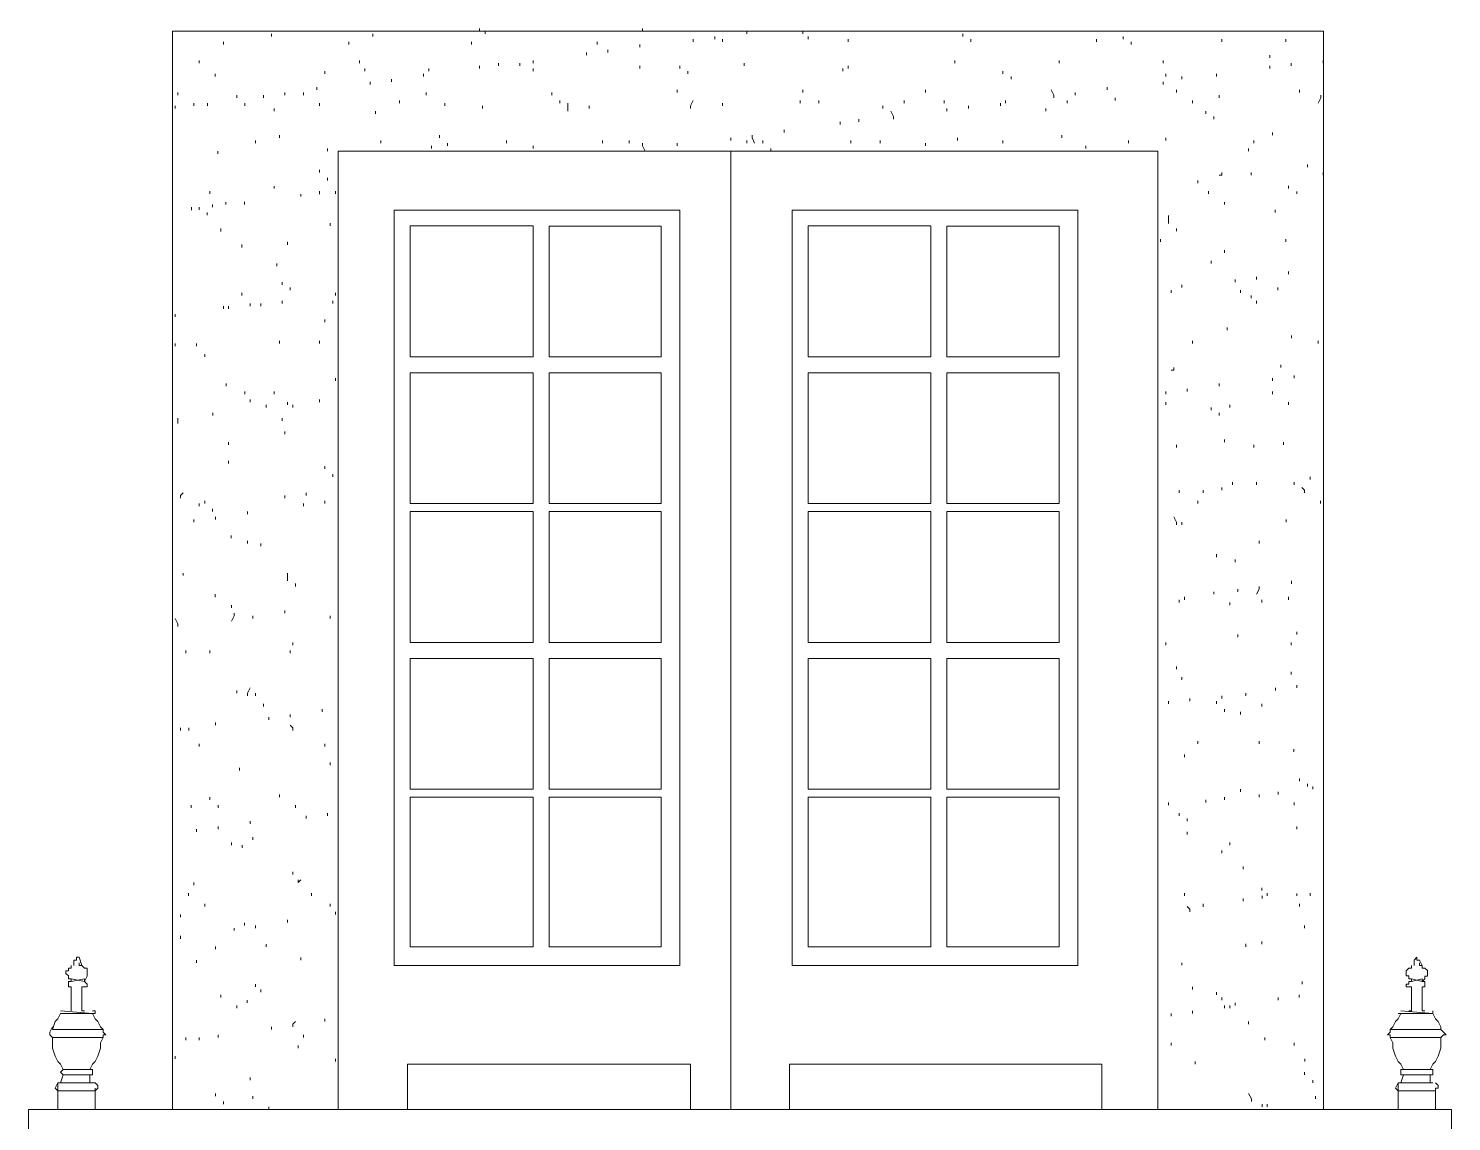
# Model space of a CAD drawing. Header units: millimetres. Extents: x -84511 to -57795, y -17083 to -534.
# Drawn here: x -79075 to -77047, y -7763 to -6206 of the extents above; entities that cross this region are included whole.
import ezdxf

# ---------------------------------------------------------------- set-up
doc = ezdxf.new("R2010")
doc.units = ezdxf.units.MM
doc.layers.add('A-POR-___-___-EXI', color=250, linetype='Continuous', lineweight=25)

msp = doc.modelspace()

# ---------------------------------------------------------------- linework, layer by layer
at = {"layer": 'A-POR-___-___-EXI', "color": 18, "lineweight": 9}
for p, q in [((-78728.5, -6217.1), (-78728.5, -6213.3)), ((-78584, -6217.1), (-78584, -6213.3)), ((-78431.8, -6209.4), (-78431.8, -6205.6)), ((-78424.1, -6213.3), (-78424.1, -6209.4)), ((-78199.7, -6209.5), (-78199.7, -6205.7)), ((-78127.5, -6224.7), (-78127.5, -6220.8)), ((-78097, -6220.8), (-78097, -6217.2)), ((-78085.7, -6224.7), (-78085.7, -6220.9)), ((-78051.4, -6213.3), (-78051.4, -6209.5)), ((-77971.5, -6213.2), (-77971.5, -6209.5)), ((-77964, -6220.9), (-77964, -6217.1)), ((-77906.9, -6224.7), (-77906.9, -6220.9)), ((-77743.3, -6217.1), (-77743.3, -6213.2)), ((-77731.9, -6224.7), (-77731.9, -6220.9)), ((-77553.1, -6224.7), (-77553.1, -6220.9)), ((-77515.1, -6220.9), (-77515.1, -6217.1)), ((-77374.3, -6224.7), (-77374.3, -6220.9)), ((-77283.1, -6224.7), (-77283.1, -6220.9)), ((-78796.9, -6228.6), (-78796.9, -6224.7)), ((-78618.2, -6228.6), (-78618.2, -6224.7)), ((-78443.3, -6228.6), (-78443.3, -6224.7)), ((-78279.7, -6243.8), (-78279.7, -6240)), ((-78264.5, -6228.6), (-78264.5, -6224.7)), ((-78249.2, -6240), (-78249.2, -6236.1)), ((-78203.6, -6232.3), (-78203.6, -6228.5)), ((-77503.7, -6228.5), (-77503.7, -6224.7)), ((-77305.9, -6247.5), (-77305.9, -6243.7)), ((-78831.2, -6255.2), (-78831.2, -6251.4)), ((-78602.9, -6255.2), (-78602.9, -6251.4)), ((-78595.3, -6266.5), (-78595.3, -6262.7)), ((-78504.1, -6266.5), (-78504.1, -6262.7)), ((-78431.8, -6262.8), (-78431.8, -6259)), ((-78405.2, -6259), (-78405.2, -6255.1)), ((-78374.7, -6258.9), (-78374.7, -6255.2)), ((-78355.7, -6255.1), (-78355.7, -6251.3)), ((-78355.7, -6266.5), (-78355.7, -6262.7)), ((-78203.6, -6262.7), (-78203.6, -6258.9)), ((-78146.5, -6262.8), (-78146.5, -6259)), ((-78055.2, -6258.9), (-78055.2, -6255.1)), ((-77914.5, -6266.5), (-77914.5, -6262.8)), ((-77906.9, -6262.7), (-77906.9, -6258.9)), ((-77754.8, -6255.1), (-77754.8, -6251.4)), ((-77606.4, -6255.1), (-77606.4, -6251.4)), ((-77458, -6255.1), (-77458, -6251.4)), ((-77305.9, -6262.8), (-77305.9, -6259)), ((-77275.5, -6259), (-77275.5, -6255.1)), ((-77229.9, -6255.1), (-77229.9, -6251.3)), ((-78808.4, -6274.2), (-78808.4, -6270.4)), ((-78652.4, -6270.4), (-78652.4, -6266.5)), ((-78587.8, -6285.6), (-78587.8, -6281.8)), ((-78557.3, -6281.8), (-78557.3, -6277.9)), ((-78511.7, -6274.1), (-78511.7, -6270.3)), ((-78135.1, -6270.3), (-78135.1, -6266.5)), ((-77686.3, -6270.3), (-77686.3, -6266.5)), ((-77674.8, -6278), (-77674.8, -6274.1)), ((-77458, -6285.6), (-77458, -6281.8)), ((-77454.2, -6274.1), (-77454.2, -6270.3)), ((-77431.5, -6277.9), (-77431.5, -6274.1)), ((-77381.9, -6274.1), (-77381.9, -6270.3)), ((-78861.6, -6300.8), (-78861.6, -6297)), ((-78777.9, -6304.6), (-78777.9, -6300.8)), ((-78739.9, -6304.6), (-78739.9, -6300.7)), ((-78709.5, -6300.7), (-78709.5, -6296.9)), ((-78682.8, -6300.8), (-78682.8, -6297)), ((-78663.9, -6293.2), (-78663.9, -6289.4)), ((-78507.9, -6300.8), (-78507.9, -6297)), ((-78329.1, -6300.8), (-78329.1, -6297)), ((-78150.3, -6297), (-78150.3, -6293.2)), ((-77971.5, -6297), (-77971.5, -6293.2)), ((-77796.5, -6297), (-77796.5, -6293.2)), ((-77583.5, -6300.7), (-77583.5, -6296.9)), ((-77537.9, -6293.2), (-77537.9, -6289.4)), ((-77526.5, -6308.3), (-77526.5, -6304.5)), ((-77439, -6297), (-77439, -6293.2)), ((-77378.2, -6304.5), (-77378.2, -6300.8)), ((-77264, -6297), (-77264, -6293.2)), ((-78865.5, -6319.7), (-78865.5, -6316)), ((-78838.8, -6316), (-78838.8, -6312.2)), ((-78819.7, -6316), (-78819.7, -6312.2)), ((-78766.5, -6316), (-78766.5, -6312.1)), ((-78724.7, -6323.6), (-78724.7, -6319.8)), ((-78660, -6316), (-78660, -6312.2)), ((-78580.1, -6327.4), (-78580.1, -6323.6)), ((-78545.8, -6312.1), (-78545.8, -6308.3)), ((-78481.2, -6316), (-78481.2, -6312.2)), ((-78428, -6319.8), (-78428, -6316)), ((-78317.7, -6312.1), (-78317.7, -6308.3)), ((-78275.8, -6319.8), (-78275.8, -6316)), ((-78085.7, -6315.9), (-78085.7, -6312.2)), ((-77975.3, -6312.2), (-77975.3, -6308.3)), ((-77948.7, -6312.2), (-77948.7, -6308.3)), ((-77857.4, -6319.8), (-77857.4, -6315.9)), ((-77827, -6312.2), (-77827, -6308.3)), ((-77769.9, -6312.2), (-77769.9, -6308.3)), ((-77766.1, -6323.6), (-77766.1, -6319.7)), ((-77735.6, -6319.7), (-77735.6, -6316)), ((-77690, -6316), (-77690, -6312.2)), ((-77682.5, -6312.2), (-77682.5, -6308.3)), ((-77625.4, -6323.6), (-77625.4, -6319.8)), ((-77594.9, -6312.2), (-77594.9, -6308.3)), ((-77416.1, -6312.2), (-77416.1, -6308.3)), ((-77397.1, -6327.4), (-77397.1, -6323.6)), ((-77918.3, -6342.7), (-77918.3, -6338.9)), ((-77891.6, -6338.9), (-77891.6, -6335)), ((-77385.8, -6335.1), (-77385.8, -6331.2)), ((-78751.3, -6369.3), (-78751.3, -6365.4)), ((-78717.1, -6361.6), (-78717.1, -6357.8)), ((-78572.5, -6369.3), (-78572.5, -6365.4)), ((-78488.9, -6361.6), (-78488.9, -6357.8)), ((-78393.8, -6369.3), (-78393.8, -6365.4)), ((-78256.8, -6369.2), (-78256.8, -6365.4)), ((-78218.7, -6369.3), (-78218.7, -6365.4)), ((-78074.2, -6365.5), (-78074.2, -6361.7)), ((-78051.4, -6369.2), (-78051.4, -6365.4)), ((-78028.6, -6369.2), (-78028.6, -6365.4)), ((-77998.2, -6354), (-77998.2, -6350.2)), ((-77903.1, -6369.2), (-77903.1, -6365.4)), ((-77861.3, -6369.3), (-77861.3, -6365.4)), ((-77750.9, -6365.4), (-77750.9, -6361.6)), ((-77686.3, -6369.3), (-77686.3, -6365.4)), ((-77602.6, -6361.6), (-77602.6, -6357.8)), ((-77507.5, -6369.3), (-77507.5, -6365.4)), ((-77454.3, -6365.4), (-77454.3, -6361.6)), ((-77328.7, -6369.3), (-77328.7, -6365.4)), ((-77302.1, -6357.8), (-77302.1, -6354.1)), ((-78804.6, -6384.4), (-78804.6, -6380.6)), ((-78648.6, -6380.6), (-78648.6, -6376.9)), ((-78500.2, -6376.9), (-78500.2, -6373.1)), ((-78477.4, -6373.1), (-78477.4, -6369.2)), ((-78355.7, -6376.9), (-78355.7, -6373.1)), ((-78150.3, -6373), (-78150.3, -6369.3)), ((-78017.1, -6380.7), (-78017.1, -6376.9)), ((-77796.5, -6373), (-77796.5, -6369.2)), ((-77568.3, -6376.9), (-77568.3, -6373)), ((-77336.4, -6380.7), (-77336.4, -6376.9)), ((-77252.6, -6403.5), (-77252.6, -6399.7)), ((-78660, -6411), (-78660, -6407.3)), ((-78648.5, -6422.5), (-78648.5, -6418.7)), ((-77408.5, -6426.3), (-77408.5, -6422.4)), ((-77332.5, -6414.9), (-77332.5, -6411)), ((-77229.9, -6414.9), (-77229.9, -6411)), ((-78816, -6441.5), (-78816, -6437.7)), ((-78724.7, -6433.9), (-78724.7, -6430.2)), ((-78686.7, -6445.3), (-78686.7, -6441.6)), ((-78660, -6441.6), (-78660, -6437.7)), ((-78637.2, -6441.5), (-78637.2, -6437.7)), ((-77393.3, -6441.5), (-77393.3, -6437.7)), ((-77279.3, -6433.9), (-77279.3, -6430.1)), ((-77267.8, -6441.5), (-77267.8, -6437.8)), ((-78842.5, -6464.4), (-78842.5, -6460.5)), ((-78831.2, -6464.3), (-78831.2, -6460.5)), ((-78812.2, -6460.5), (-78812.2, -6456.7)), ((-78793.2, -6456.7), (-78793.2, -6453)), ((-78766.6, -6456.7), (-78766.6, -6452.9)), ((-77370.5, -6456.7), (-77370.5, -6453)), ((-77298.3, -6468.1), (-77298.3, -6464.3)), ((-78819.8, -6471.9), (-78819.8, -6468.1)), ((-78644.8, -6487.1), (-78644.8, -6483.3)), ((-78800.7, -6494.8), (-78800.7, -6490.9)), ((-77461.9, -6509.9), (-77461.9, -6506.1)), ((-77438.9, -6494.7), (-77438.9, -6490.9)), ((-77283.1, -6509.9), (-77283.1, -6506.1)), ((-78770.4, -6517.6), (-78770.4, -6513.7)), ((-78705.6, -6513.8), (-78705.6, -6509.9)), ((-77370.5, -6525.2), (-77370.5, -6521.4)), ((-78869.2, -6548), (-78869.2, -6544.2)), ((-78720.8, -6544.2), (-78720.8, -6540.4)), ((-77389.5, -6540.5), (-77389.5, -6536.7)), ((-78713.3, -6570.8), (-78713.3, -6567)), ((-77355.3, -6567), (-77355.3, -6563.2)), ((-77324.9, -6563.2), (-77324.9, -6559.4)), ((-77279.3, -6555.7), (-77279.3, -6551.9)), ((-78770.4, -6586), (-78770.4, -6582.2)), ((-78701.8, -6578.5), (-78701.8, -6574.7)), ((-78637.2, -6586.1), (-78637.2, -6582.2)), ((-77446.6, -6582.2), (-77446.6, -6578.5)), ((-77431.4, -6574.7), (-77431.4, -6570.8)), ((-77347.7, -6582.2), (-77347.7, -6578.5)), ((-77332.5, -6589.9), (-77332.5, -6586.1)), ((-77294.5, -6578.5), (-77294.5, -6574.7)), ((-78796.9, -6605.1), (-78796.9, -6601.3)), ((-78789.4, -6605.1), (-78789.4, -6601.2)), ((-78758.9, -6601.2), (-78758.9, -6597.4)), ((-78743.7, -6601.3), (-78743.7, -6597.5)), ((-78713.3, -6597.4), (-78713.3, -6593.7)), ((-78640.9, -6597.5), (-78640.9, -6593.7)), ((-78865.5, -6616.5), (-78865.5, -6612.7)), ((-78652.4, -6624.1), (-78652.4, -6620.3)), ((-77366.7, -6635.5), (-77366.7, -6631.6)), ((-77275.4, -6646.9), (-77275.4, -6643.1)), ((-78865.5, -6658.3), (-78865.5, -6654.6)), ((-78835, -6658.3), (-78835, -6654.6)), ((-78823.5, -6673.5), (-78823.5, -6669.7)), ((-78717, -6654.6), (-78717, -6650.7)), ((-78660, -6654.6), (-78660, -6650.8)), ((-77416.1, -6654.6), (-77416.1, -6650.8)), ((-77237.4, -6654.6), (-77237.4, -6650.8)), ((-77290.6, -6688.7), (-77290.6, -6684.9)), ((-78637.2, -6707.7), (-78637.2, -6704)), ((-77302.1, -6707.8), (-77302.1, -6704)), ((-77271.6, -6704), (-77271.6, -6700.2)), ((-78793.1, -6715.4), (-78793.1, -6711.5)), ((-78766.5, -6726.8), (-78766.5, -6723)), ((-78724.6, -6726.8), (-78724.6, -6723)), ((-77454.2, -6726.8), (-77454.2, -6723)), ((-77423.8, -6723), (-77423.8, -6719.2)), ((-77378.1, -6715.4), (-77378.1, -6711.5)), ((-77302.1, -6726.8), (-77302.1, -6723)), ((-78758.9, -6738.2), (-78758.9, -6734.5)), ((-78736.1, -6745.8), (-78736.1, -6742)), ((-78705.6, -6742), (-78705.6, -6738.2)), ((-78698, -6745.8), (-78698, -6742)), ((-78660, -6738.2), (-78660, -6734.3)), ((-77454.2, -6742), (-77454.2, -6738.2)), ((-77389.5, -6749.6), (-77389.5, -6745.8)), ((-77362.9, -6745.8), (-77362.9, -6742)), ((-77279.3, -6742), (-77279.3, -6738.2)), ((-78812.1, -6757.3), (-78812.1, -6753.5)), ((-78713.3, -6764.8), (-78713.3, -6761)), ((-77378.2, -6757.2), (-77378.2, -6753.4)), ((-78709.5, -6783.9), (-78709.5, -6780.1)), ((-77370.5, -6795.3), (-77370.5, -6791.4)), ((-78789.4, -6799.1), (-78789.4, -6795.3)), ((-77439, -6802.9), (-77439, -6799.1)), ((-77328.7, -6802.9), (-77328.7, -6799)), ((-77286.8, -6799.1), (-77286.8, -6795.3)), ((-78789.4, -6825.7), (-78789.4, -6821.9)), ((-78652.4, -6833.3), (-78652.4, -6829.5)), ((-78633.4, -6818.1), (-78633.4, -6814.2)), ((-78641, -6844.7), (-78641, -6840.9)), ((-77359.1, -6856.2), (-77359.1, -6852.3)), ((-77324.9, -6856.2), (-77324.9, -6852.3)), ((-77271.6, -6856.1), (-77271.6, -6852.3)), ((-77248.8, -6848.5), (-77248.8, -6844.7)), ((-78709.5, -6875.2), (-78709.5, -6871.3)), ((-78679, -6871.3), (-78679, -6867.5)), ((-77435.3, -6867.5), (-77435.3, -6863.7)), ((-77401, -6867.5), (-77401, -6863.7)), ((-77374.3, -6863.7), (-77374.3, -6859.9)), ((-78831.2, -6886.5), (-78831.2, -6882.8)), ((-78823.5, -6882.8), (-78823.5, -6879)), ((-78812.2, -6894.1), (-78812.2, -6890.3)), ((-78682.8, -6886.5), (-78682.8, -6882.8)), ((-77408.6, -6882.8), (-77408.6, -6879)), ((-77233.7, -6882.8), (-77233.7, -6879)), ((-78838.8, -6909.4), (-78838.8, -6905.6)), ((-78808.3, -6905.6), (-78808.3, -6901.8)), ((-78762.7, -6898), (-78762.7, -6894.1)), ((-77431.4, -6913.1), (-77431.4, -6909.4)), ((-77283, -6909.3), (-77283, -6905.6)), ((-78785.6, -6932.2), (-78785.6, -6928.4)), ((-78762.7, -6939.8), (-78762.7, -6935.9)), ((-78743.7, -6943.6), (-78743.7, -6939.8)), ((-77321.1, -6939.8), (-77321.1, -6936)), ((-77382, -6958.9), (-77382, -6955)), ((-77355.4, -6966.4), (-77355.4, -6962.6)), ((-78854, -6985.4), (-78854, -6981.7)), ((-77275.4, -6996.9), (-77275.4, -6993)), ((-78808.4, -7015.9), (-78808.4, -7012)), ((-78694.3, -7000.7), (-78694.3, -6996.8)), ((-77385.8, -7012), (-77385.8, -7008.3)), ((-77351.5, -7008.3), (-77351.5, -7004.5)), ((-78785.5, -7031.1), (-78785.5, -7027.3)), ((-78709.4, -7038.7), (-78709.4, -7035)), ((-77435.2, -7023.5), (-77435.2, -7019.7)), ((-77427.6, -7019.7), (-77427.6, -7015.8)), ((-77362.9, -7027.3), (-77362.9, -7023.5)), ((-77317.3, -7023.5), (-77317.3, -7019.7)), ((-77279.3, -7019.7), (-77279.3, -7015.8)), ((-78755.1, -7046.3), (-78755.1, -7042.5)), ((-78644.8, -7046.3), (-78644.8, -7042.5)), ((-77351.6, -7072.9), (-77351.6, -7069.1)), ((-77267.8, -7069.1), (-77267.8, -7065.3)), ((-78850.2, -7095.7), (-78850.2, -7091.9)), ((-78816, -7095.7), (-78816, -7091.9)), ((-78701.8, -7095.7), (-78701.8, -7091.9)), ((-78698, -7084.4), (-78698, -7080.5)), ((-77454.2, -7084.4), (-77454.2, -7080.6)), ((-77275.5, -7084.4), (-77275.5, -7080.6)), ((-77439, -7118.5), (-77439, -7114.7)), ((-77431.5, -7133.8), (-77431.5, -7130)), ((-77275.5, -7126.2), (-77275.5, -7122.4)), ((-78777.9, -7152.8), (-78777.9, -7149)), ((-78751.3, -7156.6), (-78751.3, -7152.8)), ((-77374.3, -7160.5), (-77374.3, -7156.7)), ((-77340.1, -7156.7), (-77340.1, -7152.8)), ((-77298.2, -7149), (-77298.2, -7145.2)), ((-77267.8, -7145.2), (-77267.8, -7141.4)), ((-78739.9, -7171.8), (-78739.9, -7168.1)), ((-78656.2, -7179.5), (-78656.2, -7175.6)), ((-77450.4, -7168), (-77450.4, -7164.2)), ((-77419.9, -7164.2), (-77419.9, -7160.5)), ((-77382, -7168), (-77382, -7164.2)), ((-77370.5, -7179.5), (-77370.5, -7175.6)), ((-77317.3, -7171.8), (-77317.3, -7168)), ((-78808.3, -7198.5), (-78808.3, -7194.6)), ((-78732.2, -7190.8), (-78732.2, -7187.1)), ((-78701.8, -7187.1), (-78701.8, -7183.3)), ((-77347.7, -7183.3), (-77347.7, -7179.5)), ((-78857.8, -7206.1), (-78857.8, -7202.3)), ((-78846.3, -7206.1), (-78846.3, -7202.3)), ((-78831.2, -7228.9), (-78831.2, -7225)), ((-78652.4, -7228.9), (-78652.4, -7225)), ((-77408.6, -7225.1), (-77408.6, -7221.3)), ((-77321.1, -7225.1), (-77321.1, -7221.3)), ((-77271.7, -7236.4), (-77271.7, -7232.7)), ((-77229.8, -7225.1), (-77229.8, -7221.3)), ((-78644.8, -7255.5), (-78644.8, -7251.7)), ((-77427.6, -7244.1), (-77427.6, -7240.3)), ((-78774.1, -7263.1), (-78774.1, -7259.4)), ((-78633.4, -7266.9), (-78633.4, -7263.1)), ((-77264, -7278.3), (-77264, -7274.5)), ((-78717.1, -7301.1), (-78717.1, -7297.3)), ((-77347.7, -7293.5), (-77347.7, -7289.7)), ((-77321.1, -7301.2), (-77321.1, -7297.3)), ((-77294.4, -7297.4), (-77294.4, -7293.5)), ((-77252.6, -7286), (-77252.6, -7282.2)), ((-77245, -7289.7), (-77245, -7286)), ((-78842.7, -7316.3), (-78842.7, -7312.5)), ((-78816, -7305), (-78816, -7301.2)), ((-78804.5, -7316.3), (-78804.5, -7312.6)), ((-77450.4, -7312.5), (-77450.4, -7308.8)), ((-77397.1, -7308.8), (-77397.1, -7305)), ((-77370.5, -7305), (-77370.5, -7301.2)), ((-77271.6, -7312.5), (-77271.6, -7308.8)), ((-78758.9, -7339.1), (-78758.9, -7335.4)), ((-78679, -7331.6), (-78679, -7327.8)), ((-78648.6, -7327.8), (-78648.6, -7324)), ((-77435.3, -7327.8), (-77435.3, -7324)), ((-77423.8, -7335.4), (-77423.8, -7331.6)), ((-78835, -7350.6), (-78835, -7346.8)), ((-78804.5, -7346.8), (-78804.5, -7343)), ((-78755.1, -7362.1), (-78755.1, -7358.2)), ((-77423.8, -7354.4), (-77423.8, -7350.6)), ((-77267.8, -7346.8), (-77267.8, -7343)), ((-78785.5, -7369.7), (-78785.5, -7365.9)), ((-78770.3, -7373.4), (-78770.3, -7369.6)), ((-77374.3, -7381.1), (-77374.3, -7377.2)), ((-77362.9, -7369.6), (-77362.9, -7365.8)), ((-78698, -7411.5), (-78698, -7407.7)), ((-77343.9, -7403.8), (-77343.9, -7400.1)), ((-78846.4, -7441.9), (-78846.4, -7438.1)), ((-78838.8, -7426.7), (-78838.8, -7422.9)), ((-78671.5, -7441.9), (-78671.5, -7438.1)), ((-77427.6, -7441.9), (-77427.6, -7438)), ((-77317.3, -7434.3), (-77317.3, -7430.5)), ((-77309.7, -7441.8), (-77309.7, -7438.1)), ((-77267.8, -7441.8), (-77267.8, -7438.2)), ((-77248.8, -7441.9), (-77248.8, -7438)), ((-78823.5, -7457.1), (-78823.5, -7453.3)), ((-78644.8, -7457.1), (-78644.8, -7453.3)), ((-77401, -7457.2), (-77401, -7453.3)), ((-77343.9, -7449.5), (-77343.9, -7445.7)), ((-77317.2, -7445.7), (-77317.2, -7441.8)), ((-77264, -7457.1), (-77264, -7453.3)), ((-78869.3, -7464.7), (-78869.3, -7461)), ((-78857.8, -7472.3), (-78857.8, -7468.5)), ((-78766.6, -7483.8), (-78766.6, -7480)), ((-78705.6, -7479.9), (-78705.6, -7476.1)), ((-78637.2, -7468.5), (-78637.2, -7464.7)), ((-78857.8, -7502.8), (-78857.8, -7498.9)), ((-78781.7, -7491.3), (-78781.7, -7487.6)), ((-78751.2, -7487.6), (-78751.2, -7483.8)), ((-77256.5, -7487.6), (-77256.5, -7483.8)), ((-78808.3, -7517.9), (-78808.3, -7514.1)), ((-78736.1, -7514.2), (-78736.1, -7510.4)), ((-77340.1, -7514.2), (-77340.1, -7510.3)), ((-77317.3, -7510.4), (-77317.3, -7506.6)), ((-78835, -7537), (-78835, -7533.2)), ((-78686.7, -7533.2), (-78686.7, -7529.4)), ((-77431.4, -7540.7), (-77431.4, -7537)), ((-79013.7, -7563.6), (-79013.7, -7559.8)), ((-77104.3, -7563.6), (-77104.3, -7559.8)), ((-78751.3, -7571.2), (-78751.3, -7567.4)), ((-78743.7, -7578.8), (-78743.7, -7575)), ((-77416.2, -7575.1), (-77416.2, -7571.3)), ((-77382, -7582.7), (-77382, -7578.9)), ((-77260.2, -7567.4), (-77260.2, -7563.6)), ((-78800.7, -7586.4), (-78800.7, -7582.6)), ((-78777.9, -7601.6), (-78777.9, -7597.8)), ((-78762.8, -7594), (-78762.8, -7590.2)), ((-77374.3, -7590.2), (-77374.3, -7586.5)), ((-77370.5, -7601.6), (-77370.5, -7597.8)), ((-77362.9, -7601.6), (-77362.9, -7597.8)), ((-77355.4, -7597.8), (-77355.4, -7594)), ((-77294.4, -7590.2), (-77294.4, -7586.5)), ((-77264.1, -7586.5), (-77264.1, -7582.7)), ((-78652.3, -7620.6), (-78652.3, -7616.8)), ((-77446.6, -7613.1), (-77446.6, -7609.3)), ((-77416.2, -7609.3), (-77416.2, -7605.5)), ((-77336.3, -7624.5), (-77336.3, -7620.7)), ((-78804.5, -7643.4), (-78804.5, -7639.6)), ((-78728.4, -7632.1), (-78728.4, -7628.3)), ((-78682.9, -7643.5), (-78682.9, -7639.6)), ((-78869.3, -7658.7), (-78869.3, -7654.9)), ((-78850.2, -7647.3), (-78850.2, -7643.4)), ((-78831.2, -7647.3), (-78831.2, -7643.5)), ((-78690.5, -7658.7), (-78690.5, -7654.9)), ((-77446.6, -7654.9), (-77446.6, -7651.1)), ((-77313.4, -7647.3), (-77313.4, -7643.4)), ((-77271.6, -7654.9), (-77271.6, -7651.1)), ((-78865.4, -7673.9), (-78865.4, -7670.1)), ((-78637.2, -7677.7), (-78637.2, -7673.9)), ((-77412.3, -7681.5), (-77412.3, -7677.8)), ((-77256.4, -7677.8), (-77256.4, -7674)), ((-78758.9, -7704.4), (-78758.9, -7700.5)), ((-77256.5, -7696.7), (-77256.5, -7692.9)), ((-78808.3, -7727.2), (-78808.3, -7723.3)), ((-77245, -7708.2), (-77245, -7704.4)), ((-78796.9, -7738.6), (-78796.9, -7734.8)), ((-78755.1, -7731), (-78755.1, -7727.1)), ((-78732.3, -7746.2), (-78732.3, -7742.4)), ((-77317.2, -7742.3), (-77317.2, -7738.6)), ((-77309.7, -7742.4), (-77309.7, -7738.7)), ((-77241.2, -7731), (-77241.2, -7727.2))]:
    msp.add_line(p, q, dxfattribs=at)
at = {"layer": 'A-POR-___-___-EXI', "color": 18, "lineweight": 9, "flags": 128}
for points in [[(-77229.8, -7746.2), (-77229.8, -6209.5), (-78869.2, -6209.5), (-78869.2, -7746.2), (-78869.2, -6209.5), (-77229.8, -6209.5), (-77229.8, -7746.2)], [(-77613.9, -6304.6), (-77613.9, -6300.7), (-77617.7, -6293.2)], [(-77237.4, -6312.2), (-77233.6, -6304.5), (-77233.6, -6300.8)], [(-78306.3, -6323.6), (-78306.3, -6316), (-78306.3, -6312.2)], [(-78131.3, -6319.8), (-78131.3, -6316), (-78127.5, -6308.3)], [(-77842.2, -6335), (-77842.2, -6331.2), (-77846, -6323.6)], [(-78040.1, -6369.3), (-78043.8, -6361.7), (-78043.8, -6357.8)], [(-77465.6, -7746.2), (-77465.6, -6380.6), (-78633.3, -6380.6), (-78633.3, -7746.2), (-78633.3, -6380.6), (-77465.6, -6380.6), (-77465.6, -7746.2)], [(-78195.9, -6380.6), (-78199.8, -6373.1), (-78199.8, -6369.2)], [(-77378.1, -6414.9), (-77374.4, -6414.9), (-77374.4, -6411)], [(-78355.7, -6673.6), (-78355.7, -6487.1), (-78530.7, -6487.1), (-78530.7, -6673.5), (-78355.7, -6673.5), (-78530.7, -6673.5), (-78530.7, -6487.1), (-78355.7, -6487.1), (-78355.7, -6673.6)], [(-77766.1, -6673.6), (-77766.1, -6487.2), (-77606.3, -6487.2), (-77606.3, -6673.6), (-77766.1, -6673.6), (-77766.1, -6487.2), (-77606.3, -6487.2), (-77606.3, -6673.6), (-77766.1, -6673.6)], [(-77450.4, -6483.4), (-77450.4, -6475.8), (-77450.4, -6472)], [(-77324.9, -6597.4), (-77324.9, -6597.5), (-77324.9, -6593.7)], [(-77446.6, -6692.5), (-77442.8, -6692.5), (-77442.8, -6688.7)], [(-77788.9, -6882.7), (-77963.9, -6882.7), (-77963.9, -6696.3), (-77788.9, -6696.3), (-77788.9, -6882.8), (-77963.9, -6882.8), (-77963.9, -6696.3), (-77788.9, -6696.3), (-77788.9, -6882.8)], [(-78861.6, -6761), (-78861.6, -6768.6), (-78861.6, -6764.8)], [(-78857.8, -6875.2), (-78857.8, -6871.3), (-78854, -6867.5)], [(-77256.5, -6867.5), (-77256.5, -6863.7), (-77260.3, -6859.9)], [(-78652.4, -6882.8), (-78652.3, -6882.8), (-78652.3, -6879)], [(-77766.1, -7080.6), (-77606.3, -7080.6), (-77606.3, -6894.2), (-77766.1, -6894.2), (-77766.1, -7080.6), (-77606.3, -7080.6), (-77606.3, -6894.2), (-77766.1, -6894.2), (-77766.1, -7080.5)], [(-77439, -6913.1), (-77439, -6909.3), (-77442.8, -6901.8)], [(-78705.6, -6993), (-78705.7, -6985.4), (-78705.7, -6981.7)], [(-77324.9, -7012), (-77321.1, -7004.5), (-77321.1, -7000.7)], [(-78861.6, -7057.8), (-78861.6, -7053.9), (-78865.4, -7046.3)], [(-78785.5, -7050.1), (-78781.7, -7042.5), (-78781.7, -7038.7)], [(-78355.7, -7289.8), (-78355.7, -7103.3), (-78530.7, -7103.3), (-78530.7, -7289.7), (-78355.7, -7289.7), (-78530.7, -7289.7), (-78530.7, -7103.3), (-78355.7, -7103.3), (-78355.7, -7289.8)], [(-77788.9, -7103.4), (-77788.9, -7289.7), (-77963.9, -7289.7), (-77963.9, -7103.3), (-77788.9, -7103.3), (-77788.9, -7289.7), (-77963.9, -7289.7), (-77963.9, -7103.3), (-77788.9, -7103.3)], [(-77766.1, -7289.7), (-77766.1, -7103.4), (-77606.3, -7103.4), (-77606.3, -7289.8), (-77766.1, -7289.8), (-77766.1, -7103.4), (-77606.3, -7103.4), (-77606.3, -7289.8), (-77766.1, -7289.8)], [(-78762.7, -7156.6), (-78762.7, -7152.8), (-78758.9, -7145.2)], [(-78698, -7206.1), (-78698, -7202.3), (-78701.8, -7198.4)], [(-78694.3, -7312.6), (-78694.2, -7316.3), (-78694.2, -7312.5)], [(-78355.7, -7514.2), (-78530.7, -7514.2), (-78530.7, -7301.1), (-78355.7, -7301.1), (-78355.7, -7514.2), (-78530.7, -7514.2), (-78530.7, -7301.1), (-78355.7, -7301.1), (-78355.7, -7514.2)], [(-78173.1, -7301.2), (-78173.1, -7514.2), (-78332.9, -7514.2), (-78332.9, -7301.2), (-78173.1, -7301.2), (-78173.1, -7514.2), (-78332.9, -7514.2), (-78332.9, -7301.2), (-78173.1, -7301.2)], [(-77789, -7301.1), (-77789, -7514.2), (-77963.9, -7514.2), (-77963.9, -7301.1), (-77788.9, -7301.1), (-77788.9, -7514.2), (-77963.9, -7514.2), (-77963.9, -7301.1), (-77788.9, -7301.1)], [(-77606.4, -7301.2), (-77606.4, -7514.2), (-77766.2, -7514.2), (-77766.2, -7301.1), (-77606.3, -7301.1)], [(-77766.2, -7514.2), (-77606.4, -7514.2), (-77606.4, -7301.2), (-77766.2, -7301.2), (-77766.2, -7514.2)], [(-78686.6, -7419), (-78690.5, -7422.9), (-78690.5, -7419)], [(-77420, -7464.7), (-77420, -7460.9), (-77423.8, -7457.1)], [(-79013.7, -7540.8), (-79013.7, -7544.6), (-79017.6, -7544.6), (-79017.6, -7548.4), (-79021.4, -7548.4), (-79021.4, -7552.3), (-79017.6, -7555.9), (-79017.6, -7559.8), (-79013.7, -7559.8), (-78994.8, -7563.6), (-78994.8, -7559.8), (-79013.7, -7563.6), (-79017.6, -7563.6), (-79017.6, -7571.3), (-79013.7, -7571.2), (-79013.7, -7578.8), (-79013.7, -7601.6), (-79013.7, -7605.5)], [(-78994.7, -7605.5), (-78998.6, -7605.5), (-78998.6, -7601.6), (-78998.6, -7578.9), (-78998.6, -7571.2), (-78990.9, -7571.2), (-78990.9, -7567.4), (-78994.8, -7563.6), (-78990.9, -7556), (-78990.9, -7544.7), (-78994.7, -7544.7), (-78998.6, -7540.8), (-79002.3, -7529.3), (-79006.2, -7529.3), (-79006.2, -7533.2), (-79010, -7533.2), (-79010, -7537), (-79009.9, -7540.8), (-79009.9, -7537)], [(-79002.3, -7537), (-79002.3, -7540.8), (-78998.5, -7540.8)], [(-77104.3, -7540.8), (-77104.3, -7544.6), (-77108.1, -7544.6), (-77111.9, -7548.4), (-77111.9, -7555.9), (-77108.1, -7555.9), (-77108.1, -7559.8), (-77104.3, -7559.8), (-77089.1, -7563.6), (-77089.1, -7559.8), (-77104.3, -7563.6), (-77108.1, -7563.6), (-77108.1, -7567.4), (-77111.9, -7567.4), (-77111.9, -7571.3), (-77104.3, -7571.2), (-77104.3, -7578.8), (-77104.3, -7601.6), (-77104.3, -7605.5), (-77108.1, -7605.5)], [(-77085.3, -7605.5), (-77089.1, -7605.5), (-77089.1, -7601.6), (-77089.1, -7578.9), (-77089.1, -7571.2), (-77085.3, -7571.2), (-77085.3, -7563.6), (-77089.1, -7563.6), (-77085.2, -7559.8), (-77085.2, -7556), (-77081.4, -7556), (-77081.4, -7548.3), (-77085.2, -7544.7), (-77089.1, -7544.7), (-77089.1, -7540.8), (-77092.9, -7533.2), (-77096.7, -7533.2), (-77096.7, -7529.3), (-77100.5, -7533.2), (-77100.5, -7537), (-77100.5, -7540.8), (-77100.5, -7537)], [(-77092.9, -7537), (-77092.9, -7540.8), (-77089, -7540.8)], [(-79028.9, -7605.5), (-78983.3, -7609.3), (-79029, -7609.3), (-79028.9, -7609.3), (-79032.7, -7616.9), (-79036.6, -7620.6), (-79040.4, -7632.1), (-79040.4, -7628.3), (-79044.2, -7635.9), (-79044.2, -7639.7), (-79040.4, -7643.5)], [(-79040.4, -7632.1), (-78968.1, -7632.1), (-78971.9, -7628.3), (-78975.8, -7620.6), (-78979.6, -7616.9), (-78983.3, -7609.3), (-78979.5, -7609.3), (-78979.5, -7605.4), (-78983.3, -7605.4)], [(-78698.1, -7628.3), (-78698.1, -7624.5), (-78694.3, -7620.6)], [(-77062.4, -7643.6), (-77134.7, -7643.6), (-77134.7, -7639.7), (-77138.5, -7639.7), (-77134.7, -7635.9), (-77134.7, -7632.1), (-77130.9, -7628.3), (-77127.1, -7620.6), (-77123.2, -7616.9), (-77119.5, -7609.3), (-77123.3, -7609.3), (-77119.5, -7609.3), (-77073.9, -7609.3), (-77119.5, -7605.5)], [(-77062.4, -7632.1), (-77062.4, -7628.3), (-77066.3, -7620.6), (-77070.1, -7616.9), (-77073.9, -7609.3), (-77073.8, -7605.4)], [(-78987.1, -7689.1), (-78983.3, -7681.5), (-78979.5, -7677.7), (-78975.7, -7670.2), (-78972, -7658.7), (-78972, -7651.2), (-78968.1, -7643.5), (-78968.1, -7639.7), (-78964.3, -7639.7), (-78968.1, -7635.9), (-78968.1, -7632)], [(-77077.7, -7689.1), (-77073.8, -7681.5), (-77070, -7677.7), (-77066.2, -7670.2), (-77062.5, -7658.7), (-77062.5, -7643.5), (-77058.6, -7639.7), (-77054.8, -7639.7), (-77058.6, -7635.9), (-77062.4, -7632), (-77134.8, -7632)], [(-78968.2, -7643.6), (-79040.4, -7643.6), (-79040.4, -7658.7), (-79036.6, -7670.1), (-79032.7, -7677.8), (-79028.9, -7681.5), (-79025.2, -7689.1), (-79029, -7693), (-79025.2, -7696.8), (-78987.1, -7696.7)], [(-77134.7, -7643.5), (-77130.9, -7651.1), (-77130.9, -7658.7), (-77127.1, -7670.1), (-77123.2, -7677.8), (-77119.5, -7681.5), (-77115.7, -7689.1), (-77119.5, -7689.1), (-77119.5, -7696.8), (-77115.7, -7696.8), (-77077.7, -7696.7)], [(-79025.2, -7696.7), (-79029, -7708.2), (-79025.2, -7708.2)], [(-79025.1, -7689.2), (-78987.1, -7689.1), (-78983.3, -7689.1), (-78983.3, -7696.8), (-78987.1, -7696.8), (-78987.1, -7708.2), (-78983.3, -7708.2)], [(-77115.7, -7689.2), (-77077.7, -7689.1), (-77073.8, -7689.1), (-77073.8, -7696.8), (-77077.7, -7696.8), (-77077.7, -7708.2), (-77073.8, -7708.2), (-77123.3, -7708.2)], [(-77115.7, -7696.7), (-77119.5, -7708.2), (-77115.7, -7708.2)], [(-79032.8, -7719.6), (-78979.5, -7719.6), (-79032.8, -7719.6), (-79032.8, -7715.8), (-79032.8, -7708.2), (-79036.6, -7715.8), (-79032.8, -7719.6), (-79032.8, -7746.1), (-78979.5, -7746.1), (-78979.5, -7715.8), (-78979.5, -7719.6), (-78975.7, -7715.7), (-78975.7, -7711.9), (-78979.5, -7708.1), (-79032.8, -7708.1)], [(-77332.4, -7734.8), (-77332.4, -7730.9), (-77336.4, -7723.4)], [(-77123.3, -7719.6), (-77070, -7719.6), (-77123.3, -7719.6), (-77123.3, -7715.8), (-77123.3, -7708.2), (-77127.1, -7715.8), (-77123.3, -7719.6), (-77123.3, -7746.1), (-77070, -7746.1), (-77070, -7719.6), (-77070, -7715.8), (-77066.2, -7715.7), (-77066.2, -7711.9), (-77070, -7708.1)], [(-79074.6, -7746.2), (-77047.3, -7746.2), (-77047.3, -7780.5), (-79074.6, -7780.5), (-79074.6, -7746.1)], [(-77047.2, -7780.5), (-77047.2, -7746.1), (-79074.6, -7746.1), (-79074.6, -7780.5), (-77047.3, -7780.5)]]:
    msp.add_lwpolyline(points, dxfattribs=at)
for points in [[(-78074.2, -7746.2), (-78074.2, -6380.7)], [(-78146.5, -7540.8), (-78553.5, -7540.8), (-78553.5, -6464.4), (-78146.5, -6464.4), (-78146.5, -7540.8), (-78146.5, -6464.4), (-78553.5, -6464.4), (-78553.5, -7540.8)], [(-77579.7, -7540.8), (-77579.7, -6464.4), (-77986.8, -6464.4), (-77986.8, -7540.8), (-77579.7, -7540.8), (-77579.7, -6464.4), (-77986.8, -6464.4), (-77986.8, -7540.8)], [(-78332.9, -6673.6), (-78173.1, -6673.6), (-78173.1, -6487.2), (-78332.9, -6487.2), (-78332.9, -6673.6), (-78332.9, -6487.2), (-78173.1, -6487.2), (-78173.1, -6673.6)], [(-77788.9, -6487.1), (-77963.9, -6487.1), (-77963.9, -6673.5), (-77788.9, -6673.5), (-77788.9, -6487.2), (-77788.9, -6673.6), (-77963.9, -6673.6), (-77963.9, -6487.1)], [(-78355.7, -6696.3), (-78530.7, -6696.3), (-78530.7, -6882.7), (-78355.7, -6882.7), (-78355.7, -6696.4), (-78355.7, -6882.7), (-78530.7, -6882.7), (-78530.7, -6696.3)], [(-78332.9, -6882.8), (-78173.1, -6882.8), (-78173.1, -6696.4), (-78332.9, -6696.4), (-78332.9, -6882.7), (-78332.9, -6696.4), (-78173.1, -6696.4), (-78173.1, -6882.8)], [(-77766.1, -6882.8), (-77766.1, -6696.4), (-77606.3, -6696.4), (-77606.3, -6882.8), (-77766.1, -6882.8), (-77766.1, -6696.4), (-77606.3, -6696.4), (-77606.3, -6882.8)], [(-78355.7, -7080.5), (-78355.7, -6894.1), (-78530.7, -6894.1), (-78530.7, -7080.5), (-78355.7, -7080.5), (-78355.7, -6894.1), (-78530.7, -6894.1), (-78530.7, -7080.5)], [(-78173.1, -7080.5), (-78332.9, -7080.5), (-78332.9, -6894.1), (-78173.1, -6894.1), (-78173.1, -7080.5), (-78173.1, -6894.1), (-78332.9, -6894.1), (-78332.9, -7080.5)], [(-77788.9, -7080.5), (-77963.9, -7080.5), (-77963.9, -6894.1), (-77788.9, -6894.1), (-77788.9, -7080.5), (-77788.9, -6894.1), (-77963.9, -6894.1), (-77963.9, -7080.5)], [(-78332.9, -7289.8), (-78173.1, -7289.8), (-78173.1, -7103.4), (-78332.9, -7103.4), (-78332.9, -7289.8), (-78332.9, -7103.4), (-78173.1, -7103.4), (-78173.1, -7289.8)], [(-78131.3, -7746.2), (-78131.3, -7681.6), (-78534.5, -7681.6), (-78534.5, -7746.2), (-78534.5, -7681.6), (-78131.3, -7681.6)], [(-77990.5, -7746.1), (-77990.5, -7681.5), (-77545.5, -7681.5), (-77545.5, -7746.1), (-77545.5, -7681.5), (-77990.5, -7681.5)]]:
    msp.add_lwpolyline(points, close=True, dxfattribs=at)

doc.saveas('drawing.dxf')
